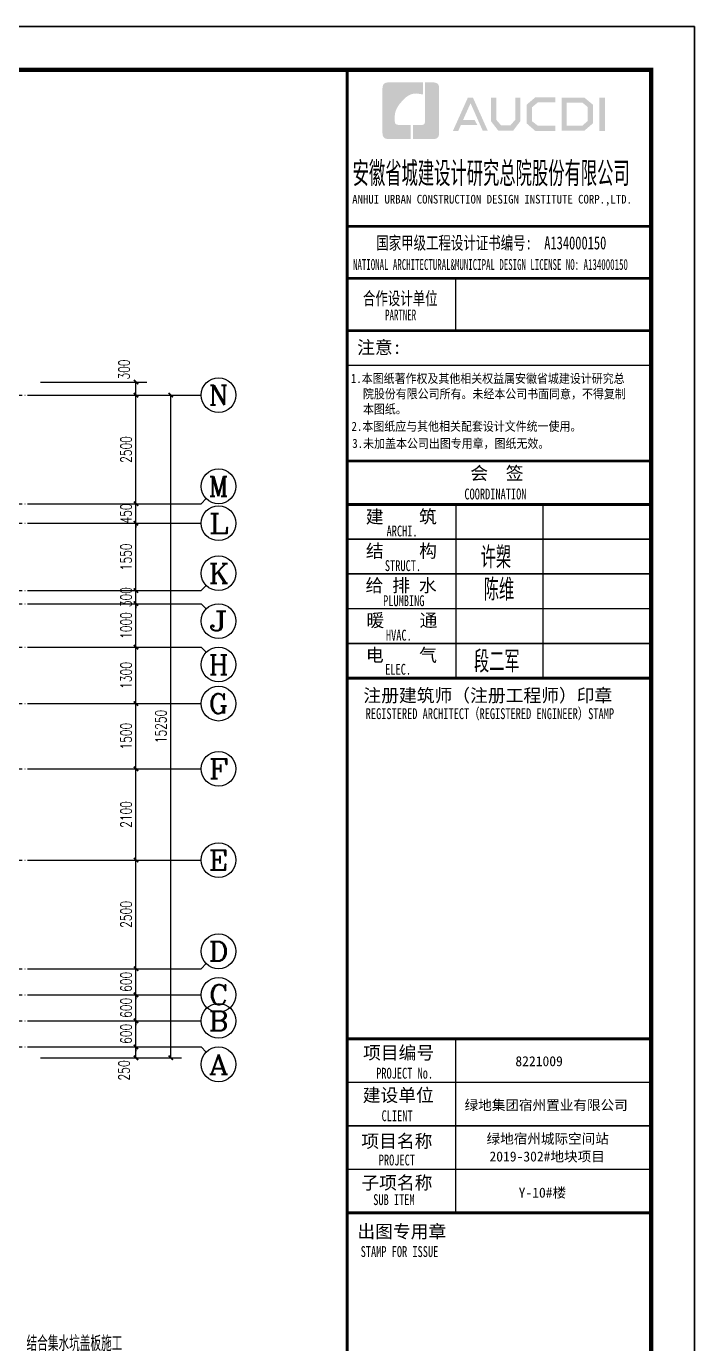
# Model space of a CAD drawing. Extents: x 393367 to 3005760, y 4998 to 826018.
# Drawn here: x 2259142 to 2274524, y 557049 to 587362 of the extents above; entities that cross this region are included whole.
import ezdxf
from ezdxf.enums import TextEntityAlignment as Align

# ---------------------------------------------------------------- set-up
doc = ezdxf.new("R2010")
doc.units = 0
doc.header["$LTSCALE"] = 1000
doc.linetypes.add('DOTE', pattern=[2.42, 2, -0.2, 0.02, -0.2])
doc.layers.get('0').update_dxf_attribs({"linetype": 'CONTINUOUS'})
doc.layers.get('Defpoints').update_dxf_attribs({"linetype": 'CONTINUOUS'})
for name, color, linetype in [('-TK', 7, 'CONTINUOUS'), ('AXIS', 3, 'CONTINUOUS'), ('AXIS_TEXT', 7, 'CONTINUOUS'), ('DOTE', 8, 'DOTE'), ('PUB_TEXT', 7, 'CONTINUOUS'), ('PUB_TITLE', 4, 'CONTINUOUS'), ('图框', 7, 'CONTINUOUS'), ('图签文字', 4, 'CONTINUOUS')]:
    doc.layers.add(name, color=color, linetype=linetype)
doc.layers.add('yichutu', color=7, linetype='CONTINUOUS', true_color=0xffffff, plot=False)
doc.layers.add('图签', color=147, linetype='CONTINUOUS', lineweight=18)
doc.styles.add('_TCH_AXIS', font='COMPLEX', dxfattribs={"bigfont": 'GBCBIG'})
doc.styles.add('_TCH_DIM_T3', font='SIMPLEX', dxfattribs={"width": 0.705882, "bigfont": 'GBCBIG'})
doc.styles.add('COMPLEX', font='COMPLEX')
doc.styles.add('HT', font='simhei.ttf')
doc.styles.add('TSSD_Rein', font='Tssdeng.shx', dxfattribs={"width": 0.7, "bigfont": 'hztxt.shx'})
doc.styles.add('宋体', font='', dxfattribs={"height": 50})
doc.styles.add('建筑图签-1', font='simhei.ttf', dxfattribs={"width": 0.7})
doc.styles.add('建筑图签-2', font='TXT.shx', dxfattribs={"width": 0.5, "bigfont": 'HZTXT.shx'})
doc.styles.get('宋体').set_extended_font_data('SimSun')
doc.dimstyles.new('_TCH_ARCH&&100', dxfattribs={"dimtxt": 255, "dimasz": 100, "dimexe": 250, "dimexo": 300, "dimgap": 100, "dimtad": 1, "dimdec": 0, "dimzin": 0, "dimdsep": 46, "dimtxsty": '_TCH_DIM_T3', "dimblk": 'ARCHTICK', "dimcen": 0.09, "dimclrt": 7, "dimazin": 2, "dimtfac": 1, "dimtdec": 0, "dimtix": 1, "dimtmove": 2, "dimatfit": 3, "dimldrblk": 'ARCHTICK', "dimfxl": 1, "dimtolj": 1, "dimtzin": 0, "dimarcsym": 0})

# ---------------------------------------------------------------- blocks, each defined once
blk = doc.blocks.new('院标1')
h = blk.add_hatch(color=150)
h.dxf.hatch_style = 1
h.set_gradient(color1=(33, 113, 253), color2=(33, 113, 253), tint=1, name='INVCURVED')
edge = h.paths.add_edge_path()
edge.add_spline(control_points=[(116373, 648379), (116379, 648379), (116382, 648379), (116391, 648379), (116391, 648379), (116391, 648379), (116616, 648379), (116616, 648379), (116616, 648379), (116616, 648379), (116616, 648054), (116616, 648054), (116616, 648054), (116616, 648054), (116108, 648054), (116108, 648054), (116108, 648054), (116028, 648054), (115963, 648111), (115963, 648199), (115963, 648199), (115963, 648199), (115963, 649215), (115963, 649215), (115963, 649215), (115963, 649295), (116018, 649360), (116108, 649360), (116108, 649360), (116108, 649360), (116897, 649360), (116897, 649360), (116897, 649360), (116897, 649360), (116897, 649080), (116897, 649080), (116897, 649080), (116897, 649080), (116566, 649140), (116356, 648859), (116356, 648859), (116245, 648719), (116240, 648545), (116247, 648466), (116247, 648466), (116254, 648386), (116247, 648466), (116247, 648466), (116247, 648466), (116247, 648466), (116258, 648374), (116373, 648379)], knot_values=[0, 0, 0, 0, 0.071429, 0.071429, 0.071429, 0.107143, 0.142857, 0.142857, 0.142857, 0.178571, 0.214286, 0.214286, 0.214286, 0.25, 0.285714, 0.285714, 0.285714, 0.321429, 0.357143, 0.357143, 0.357143, 0.392857, 0.428571, 0.428571, 0.428571, 0.464286, 0.5, 0.5, 0.5, 0.535714, 0.571429, 0.571429, 0.571429, 0.607143, 0.642857, 0.642857, 0.642857, 0.678571, 0.714286, 0.714286, 0.714286, 0.75, 0.785714, 0.785714, 0.785714, 0.821429, 0.857143, 0.857143, 0.857143, 0.928571, 1, 1, 1, 1], degree=3, periodic=0)
h = blk.add_hatch(color=150)
h.dxf.hatch_style = 1
h.set_gradient(color1=(33, 113, 253), color2=(33, 113, 253), tint=1, name='INVCURVED')
edge = h.paths.add_edge_path()
edge.add_spline(control_points=[(117268, 649215), (117268, 649215), (117268, 648199), (117268, 648199), (117268, 648199), (117268, 648114), (117212, 648054), (117123, 648054), (117123, 648054), (117123, 648054), (116663, 648054), (116663, 648054), (116663, 648054), (116663, 648054), (116663, 648379), (116663, 648379), (116663, 648379), (116663, 648379), (116865, 648379), (116865, 648379), (116865, 648379), (116907, 648379), (116941, 648413), (116941, 648455), (116941, 648455), (116941, 648455), (116941, 649360), (116941, 649360), (116941, 649360), (116941, 649360), (117123, 649360), (117123, 649360), (117123, 649360), (117204, 649360), (117268, 649306), (117268, 649215)], knot_values=[0, 0, 0, 0, 0.1, 0.1, 0.1, 0.15, 0.2, 0.2, 0.2, 0.25, 0.3, 0.3, 0.3, 0.35, 0.4, 0.4, 0.4, 0.45, 0.5, 0.5, 0.5, 0.55, 0.6, 0.6, 0.6, 0.65, 0.7, 0.7, 0.7, 0.75, 0.8, 0.8, 0.8, 0.9, 1, 1, 1, 1], degree=3, periodic=0)
blk = doc.blocks.new('A1')
at = {"layer": 'PUB_TITLE'}
h = blk.add_hatch(color=147, dxfattribs=at)
h.paths.add_polyline_path([(81908, 57758), (82034, 57758), (82034, 56988), (81908, 56988)])
h.paths.add_polyline_path([(81156, 57642), (81156, 57116), (81516, 57116), (81640, 57223), (81640, 57541), (81520, 57642)], flags=16)
h.paths.add_polyline_path([(81038, 57760), (81038, 56998), (81560, 56998), (81759, 57168), (81759, 57596), (81563, 57760)])
h.paths.add_polyline_path([(80895, 57764), (80895, 57648), (80488, 57648), (80355, 57537), (80355, 57218), (80488, 57115), (80897, 57115), (80897, 56993), (80433, 56993), (80231, 57168), (80231, 57596), (80429, 57764)])
h.paths.add_polyline_path([(79412, 57762), (79532, 57762), (79532, 57251), (79646, 57120), (79857, 57120), (79971, 57251), (79971, 57762), (80085, 57762), (80085, 57214), (79921, 56997), (79583, 56997), (79412, 57216)])
h.paths.add_polyline_path([(78880, 57760), (78997, 57760), (79339, 56996), (79223, 56996), (78942, 57630), (78767, 57242), (79038, 57242), (79099, 57127), (78718, 57127), (78659, 56994), (78536, 56994)])
blk.add_lwpolyline([(0, 59400), (0, 0), (84100, 0), (84100, 59400)], close=True)
at = {"const_width": 100}
blk.add_lwpolyline([(2500, 58400), (2500, 1000), (83100, 1000), (83100, 58400)], close=True, dxfattribs=at)
at = {"layer": '图框'}
for p, q in [((76100, 54800), (83100, 54800)), ((76100, 54800), (83100, 54800)), ((76100, 53600), (83100, 53600))]:
    blk.add_line(p, q, dxfattribs=at)
for points, const_width in [([(76100, 1000), (76100, 58400)], 70), ([(76100, 54800), (83100, 54800)], 60), ([(76100, 53600), (83100, 53600)], 60), ([(76100, 53600), (83100, 53600)], 60), ([(78600, 53600), (78600, 52400)], 35), ([(76100, 52400), (83100, 52400)], 60), ([(76100, 52400), (83100, 52400)], 60), ([(76100, 51599), (83100, 51599)], 35), ([(76108, 49400), (83108, 49400)], 60), ([(76108, 48400), (83108, 48400)], 70), ([(76108, 48400), (83108, 48400)], 70), ([(78608, 48400), (78608, 44400)], 35), ([(80608, 48400), (80608, 44400)], 35), ([(76108, 47600), (83108, 47600)], 35), ([(76108, 46800), (83108, 46800)], 35), ([(76108, 46000), (83108, 46000)], 35), ([(76108, 45200), (83108, 45200)], 35), ([(76108, 44400), (83108, 44400)], 70), ([(76100, 36100), (83100, 36100)], 70), ([(76100, 36100), (83100, 36100)], 70), ([(78600, 32100), (78600, 36100)], 35), ([(76100, 35100), (83100, 35100)], 35), ([(76100, 34100), (83100, 34100)], 35), ([(76100, 33100), (83100, 33100)], 35), ([(83100, 32100), (76100, 32100)], 70)]:
    blk.add_lwpolyline(points, dxfattribs=dict(at, const_width=const_width))
blk.add_blockref('院标1', (-39049, -591249))
at = {"layer": 'PUB_TITLE', "style": 'HT', "width": 0.88}
for s, p in [('1.本图纸著作权及其他相关权益属安徽省城建设计研究总', (76186, 51193)), ('院股份有限公司所有。未经本公司书面同意，不得复制', (76465, 50839)), ('本图纸。', (76465, 50489)), (' 2.本图纸应与其他相关配套设计文件统一使用。 ', (76075, 50092)), ('3.未加盖本公司出图专用章，图纸无效。', (76218, 49698))]:
    blk.add_text(s, height=210, dxfattribs=at).set_placement(p)
at = {"layer": '图签', "color": 2, "style": '宋体'}
for s, height, p in [('8221009', 229.3, (79974, 35472)), ('绿地集团宿州置业有限公司', 229.34, (78805, 34462)), ('绿地宿州城际空间站', 229.3, (79310, 33688)), ('2019-302#地块项目', 229.34, (79377, 33279)), ('Y-10#楼', 229.3, (80049, 32448))]:
    blk.add_text(s, height=height, dxfattribs=at).set_placement(p)
at = {"layer": '图签文字', "color": 7, "style": '建筑图签-1'}
for s, height, width, p in [('安徽省城建设计研究总院股份有限公司', 500, 0.55, (76228, 55777)), ('国家甲级工程设计证书编号:  A134000150', 300, 0.7, (76772, 54267)), ('合作设计单位', 300, 0.7, (76465, 52990))]:
    blk.add_text(s, height=height, dxfattribs=dict(at, width=width)).set_placement(p)
at = {"layer": '图签文字', "linetype": 'Continuous', "style": '建筑图签-1', "width": 0.91}
blk.add_text('ANHUI URBAN CONSTRUCTION DESIGN INSTITUTE CORP.,LTD.', height=200, dxfattribs=at).set_placement((76218, 55322))
at = {"layer": '图签文字', "style": '建筑图签-1'}
for s, width, p in [('NATIONAL ARCHITECTURAL&MUNICIPAL DESIGN LICENSE NO: A134000150', 0.6, (76237, 53795)), ('PARTNER', 0.6, (76975, 52634)), ('COORDINATION', 0.7, (78800, 48513)), ('ARCHI.', 0.7, (77009, 47662)), ('STRUCT.', 0.7, (76970, 46865)), ('PLUMBING', 0.7, (76929, 46058)), ('HVAC.', 0.7, (76994, 45265)), ('ELEC.', 0.7, (76978, 44480)), ('REGISTERED ARCHITECT（REGISTERED ENGINEER）STAMP', 0.7, (76529, 43459)), ('PROJECT No.', 0.7, (76770, 35185, -1799)), ('CLIENT', 0.7, (76894, 34206)), ('PROJECT', 0.7, (76829, 33187)), ('SUB ITEM', 0.7, (76702, 32276)), ('STAMP FOR ISSUE', 0.7, (76413, 31081))]:
    blk.add_text(s, height=250, dxfattribs=dict(at, width=width)).set_placement(p)
at = {"layer": '图签文字', "color": 7, "style": '建筑图签-1'}
for s, p in [('注意:', (76331, 51863)), ('会  签', (78935, 48968)), ('建    筑', (76530, 47967)), ('结    构', (76534, 47179)), ('给 排 水', (76525, 46385)), ('暖    通', (76543, 45582)), ('电    气', (76533, 44782)), ('注册建筑师（注册工程师）印章', (76475, 43854)), ('项目编号', (76468, 35632)), ('建设单位', (76460, 34655)), ('项目名称', (76427, 33597)), ('子项名称', (76427, 32640)), ('出图专用章', (76336, 31518))]:
    blk.add_text(s, height=300, dxfattribs=at).set_placement(p)
at = {"layer": '图签文字', "color": 1, "style": '建筑图签-2', "width": 0.7}
for s, p in [('许槊', (79175, 46928)), ('陈维', (79246, 46187)), ('段二军', (79021, 44532))]:
    blk.add_text(s, height=500, dxfattribs=at).set_placement(p)
blk = doc.blocks.new('_ArchTick')
at = {"color": 0, "linetype": 'ByBlock', "const_width": 0.4}
blk.add_lwpolyline([(-0.5, -0.5), (0.5, 0.5)], dxfattribs=at)
blk = doc.blocks.new('*D2773')
at = {"layer": 'AXIS', "color": 0, "lineweight": -2}
for p, q in [((2259465, 563877), (2261915, 563877)), ((2261665, 563627), (2261665, 563877)), ((2259465, 563627), (2261915, 563627))]:
    blk.add_line(p, q, dxfattribs=at)
at = {"layer": 'Defpoints', "color": 0}
for p in [(2259165, 563877), (2261665, 563877), (2259165, 563627)]:
    blk.add_point(p, dxfattribs=at)
at = {"layer": 'AXIS', "color": 0, "lineweight": -2, "xscale": 100, "yscale": 100, "zscale": 100}
for p, rotation in [((2261665, 563877), 90), ((2261665, 563627), 270)]:
    blk.add_blockref('_ArchTick', p, dxfattribs=dict(at, rotation=rotation))
at = {"layer": 'AXIS', "color": 7, "insert": (2261390, 563338), "char_height": 255, "attachment_point": 5, "rotation": 90, "style": '_TCH_DIM_T3'}
blk.add_mtext('\\A1;250', dxfattribs=at)
blk = doc.blocks.new('*D2774')
at = {"layer": 'AXIS', "color": 0, "lineweight": -2}
for p, q in [((2259465, 564477), (2261915, 564477)), ((2261665, 564477), (2261665, 564577)), ((2261665, 563877), (2261665, 564477)), ((2259465, 563877), (2261915, 563877)), ((2261665, 563877), (2261665, 563777))]:
    blk.add_line(p, q, dxfattribs=at)
at = {"layer": 'Defpoints', "color": 0}
for p in [(2259165, 564477), (2261665, 564477), (2259165, 563877)]:
    blk.add_point(p, dxfattribs=at)
at = {"layer": 'AXIS', "color": 0, "lineweight": -2, "xscale": 100, "yscale": 100, "zscale": 100}
for p, rotation in [((2261665, 564477), 270), ((2261665, 563877), 90)]:
    blk.add_blockref('_ArchTick', p, dxfattribs=dict(at, rotation=rotation))
at = {"layer": 'AXIS', "color": 7, "insert": (2261438, 564177), "char_height": 255, "attachment_point": 5, "rotation": 90, "style": '_TCH_DIM_T3'}
blk.add_mtext('\\A1;600', dxfattribs=at)
blk = doc.blocks.new('*D2775')
at = {"layer": 'AXIS', "color": 0, "lineweight": -2}
for p, q in [((2259465, 565077), (2261915, 565077)), ((2261665, 565077), (2261665, 565177)), ((2261665, 564477), (2261665, 565077)), ((2259465, 564477), (2261915, 564477)), ((2261665, 564477), (2261665, 564377))]:
    blk.add_line(p, q, dxfattribs=at)
at = {"layer": 'Defpoints', "color": 0}
for p in [(2259165, 565077), (2261665, 565077), (2259165, 564477)]:
    blk.add_point(p, dxfattribs=at)
at = {"layer": 'AXIS', "color": 0, "lineweight": -2, "xscale": 100, "yscale": 100, "zscale": 100}
for p, rotation in [((2261665, 565077), 270), ((2261665, 564477), 90)]:
    blk.add_blockref('_ArchTick', p, dxfattribs=dict(at, rotation=rotation))
at = {"layer": 'AXIS', "color": 7, "insert": (2261438, 564777), "char_height": 255, "attachment_point": 5, "rotation": 90, "style": '_TCH_DIM_T3'}
blk.add_mtext('\\A1;600', dxfattribs=at)
blk = doc.blocks.new('*D2776')
at = {"layer": 'AXIS', "color": 0, "lineweight": -2}
for p, q in [((2259465, 565677), (2261915, 565677)), ((2261665, 565677), (2261665, 565777)), ((2261665, 565077), (2261665, 565677)), ((2259465, 565077), (2261915, 565077)), ((2261665, 565077), (2261665, 564977))]:
    blk.add_line(p, q, dxfattribs=at)
at = {"layer": 'Defpoints', "color": 0}
for p in [(2259165, 565677), (2261665, 565677), (2259165, 565077)]:
    blk.add_point(p, dxfattribs=at)
at = {"layer": 'AXIS', "color": 0, "lineweight": -2, "xscale": 100, "yscale": 100, "zscale": 100}
for p, rotation in [((2261665, 565677), 270), ((2261665, 565077), 90)]:
    blk.add_blockref('_ArchTick', p, dxfattribs=dict(at, rotation=rotation))
at = {"layer": 'AXIS', "color": 7, "insert": (2261438, 565377), "char_height": 255, "attachment_point": 5, "rotation": 90, "style": '_TCH_DIM_T3'}
blk.add_mtext('\\A1;600', dxfattribs=at)
blk = doc.blocks.new('*D2777')
at = {"layer": 'AXIS', "color": 0, "lineweight": -2}
for p, q in [((2259465, 568177), (2261915, 568177)), ((2261665, 565677), (2261665, 568177)), ((2259465, 565677), (2261915, 565677))]:
    blk.add_line(p, q, dxfattribs=at)
at = {"layer": 'Defpoints', "color": 0}
for p in [(2259165, 568177), (2261665, 568177), (2259165, 565677)]:
    blk.add_point(p, dxfattribs=at)
at = {"layer": 'AXIS', "color": 0, "lineweight": -2, "xscale": 100, "yscale": 100, "zscale": 100}
for p, rotation in [((2261665, 568177), 90), ((2261665, 565677), 270)]:
    blk.add_blockref('_ArchTick', p, dxfattribs=dict(at, rotation=rotation))
at = {"layer": 'AXIS', "color": 7, "insert": (2261438, 566927), "char_height": 255, "attachment_point": 5, "rotation": 90, "style": '_TCH_DIM_T3'}
blk.add_mtext('\\A1;2500', dxfattribs=at)
blk = doc.blocks.new('*D2778')
at = {"layer": 'AXIS', "color": 0, "lineweight": -2}
for p, q in [((2259465, 570277), (2261915, 570277)), ((2261665, 568177), (2261665, 570277)), ((2259465, 568177), (2261915, 568177))]:
    blk.add_line(p, q, dxfattribs=at)
at = {"layer": 'Defpoints', "color": 0}
for p in [(2259165, 570277), (2261665, 570277), (2259165, 568177)]:
    blk.add_point(p, dxfattribs=at)
at = {"layer": 'AXIS', "color": 0, "lineweight": -2, "xscale": 100, "yscale": 100, "zscale": 100}
for p, rotation in [((2261665, 570277), 90), ((2261665, 568177), 270)]:
    blk.add_blockref('_ArchTick', p, dxfattribs=dict(at, rotation=rotation))
at = {"layer": 'AXIS', "color": 7, "insert": (2261438, 569227), "char_height": 255, "attachment_point": 5, "rotation": 90, "style": '_TCH_DIM_T3'}
blk.add_mtext('\\A1;2100', dxfattribs=at)
blk = doc.blocks.new('*D2779')
at = {"layer": 'AXIS', "color": 0, "lineweight": -2}
for p, q in [((2259465, 571777), (2261915, 571777)), ((2261665, 570277), (2261665, 571777)), ((2259465, 570277), (2261915, 570277))]:
    blk.add_line(p, q, dxfattribs=at)
at = {"layer": 'Defpoints', "color": 0}
for p in [(2259165, 571777), (2261665, 571777), (2259165, 570277)]:
    blk.add_point(p, dxfattribs=at)
at = {"layer": 'AXIS', "color": 0, "lineweight": -2, "xscale": 100, "yscale": 100, "zscale": 100}
for p, rotation in [((2261665, 571777), 90), ((2261665, 570277), 270)]:
    blk.add_blockref('_ArchTick', p, dxfattribs=dict(at, rotation=rotation))
at = {"layer": 'AXIS', "color": 7, "insert": (2261438, 571027), "char_height": 255, "attachment_point": 5, "rotation": 90, "style": '_TCH_DIM_T3'}
blk.add_mtext('\\A1;1500', dxfattribs=at)
blk = doc.blocks.new('*D2780')
at = {"layer": 'AXIS', "color": 0, "lineweight": -2}
for p, q in [((2259465, 573077), (2261915, 573077)), ((2261665, 571777), (2261665, 573077)), ((2259465, 571777), (2261915, 571777))]:
    blk.add_line(p, q, dxfattribs=at)
at = {"layer": 'Defpoints', "color": 0}
for p in [(2259165, 573077), (2261665, 573077), (2259165, 571777)]:
    blk.add_point(p, dxfattribs=at)
at = {"layer": 'AXIS', "color": 0, "lineweight": -2, "xscale": 100, "yscale": 100, "zscale": 100}
for p, rotation in [((2261665, 573077), 90), ((2261665, 571777), 270)]:
    blk.add_blockref('_ArchTick', p, dxfattribs=dict(at, rotation=rotation))
at = {"layer": 'AXIS', "color": 7, "insert": (2261438, 572427), "char_height": 255, "attachment_point": 5, "rotation": 90, "style": '_TCH_DIM_T3'}
blk.add_mtext('\\A1;1300', dxfattribs=at)
blk = doc.blocks.new('*D2781')
at = {"layer": 'AXIS', "color": 0, "lineweight": -2}
for p, q in [((2259465, 574077), (2261915, 574077)), ((2261665, 573077), (2261665, 574077)), ((2259465, 573077), (2261915, 573077))]:
    blk.add_line(p, q, dxfattribs=at)
at = {"layer": 'Defpoints', "color": 0}
for p in [(2259165, 574077), (2261665, 574077), (2259165, 573077)]:
    blk.add_point(p, dxfattribs=at)
at = {"layer": 'AXIS', "color": 0, "lineweight": -2, "xscale": 100, "yscale": 100, "zscale": 100}
for p, rotation in [((2261665, 574077), 90), ((2261665, 573077), 270)]:
    blk.add_blockref('_ArchTick', p, dxfattribs=dict(at, rotation=rotation))
at = {"layer": 'AXIS', "color": 7, "insert": (2261438, 573577), "char_height": 255, "attachment_point": 5, "rotation": 90, "style": '_TCH_DIM_T3'}
blk.add_mtext('\\A1;1000', dxfattribs=at)
blk = doc.blocks.new('*D2782')
at = {"layer": 'AXIS', "color": 0, "lineweight": -2}
for p, q in [((2261665, 574377), (2261665, 574477)), ((2259465, 574377), (2261915, 574377)), ((2261665, 574077), (2261665, 574377)), ((2259465, 574077), (2261915, 574077)), ((2261665, 574077), (2261665, 573977))]:
    blk.add_line(p, q, dxfattribs=at)
at = {"layer": 'Defpoints', "color": 0}
for p in [(2259165, 574377), (2261665, 574377), (2259165, 574077)]:
    blk.add_point(p, dxfattribs=at)
at = {"layer": 'AXIS', "color": 0, "lineweight": -2, "xscale": 100, "yscale": 100, "zscale": 100}
for p, rotation in [((2261665, 574377), 270), ((2261665, 574077), 90)]:
    blk.add_blockref('_ArchTick', p, dxfattribs=dict(at, rotation=rotation))
at = {"layer": 'AXIS', "color": 7, "insert": (2261438, 574227), "char_height": 255, "attachment_point": 5, "rotation": 90, "style": '_TCH_DIM_T3'}
blk.add_mtext('\\A1;300', dxfattribs=at)
blk = doc.blocks.new('*D2783')
at = {"layer": 'AXIS', "color": 0, "lineweight": -2}
for p, q in [((2259465, 575927), (2261915, 575927)), ((2261665, 574377), (2261665, 575927)), ((2259465, 574377), (2261915, 574377))]:
    blk.add_line(p, q, dxfattribs=at)
at = {"layer": 'Defpoints', "color": 0}
for p in [(2259165, 575927), (2261665, 575927), (2259165, 574377)]:
    blk.add_point(p, dxfattribs=at)
at = {"layer": 'AXIS', "color": 0, "lineweight": -2, "xscale": 100, "yscale": 100, "zscale": 100}
for p, rotation in [((2261665, 575927), 90), ((2261665, 574377), 270)]:
    blk.add_blockref('_ArchTick', p, dxfattribs=dict(at, rotation=rotation))
at = {"layer": 'AXIS', "color": 7, "insert": (2261438, 575152), "char_height": 255, "attachment_point": 5, "rotation": 90, "style": '_TCH_DIM_T3'}
blk.add_mtext('\\A1;1550', dxfattribs=at)
blk = doc.blocks.new('*D2784')
at = {"layer": 'AXIS', "color": 0, "lineweight": -2}
for p, q in [((2259465, 578877), (2262715, 578877)), ((2262465, 563627), (2262465, 578877)), ((2259465, 563627), (2262715, 563627))]:
    blk.add_line(p, q, dxfattribs=at)
at = {"layer": 'Defpoints', "color": 0}
for p in [(2259165, 578877), (2262465, 578877), (2259165, 563627)]:
    blk.add_point(p, dxfattribs=at)
at = {"layer": 'AXIS', "color": 0, "lineweight": -2, "xscale": 100, "yscale": 100, "zscale": 100}
for p, rotation in [((2262465, 578877), 90), ((2262465, 563627), 270)]:
    blk.add_blockref('_ArchTick', p, dxfattribs=dict(at, rotation=rotation))
at = {"layer": 'AXIS', "color": 7, "insert": (2262238, 571252), "char_height": 255, "attachment_point": 5, "rotation": 90, "style": '_TCH_DIM_T3'}
blk.add_mtext('\\A1;15250', dxfattribs=at)
blk = doc.blocks.new('_axiso')
blk.add_circle((0, 0), 0.5)
at = {"layer": 'AXIS_TEXT', "style": 'COMPLEX', "width": 1.041667}
blk.add_attdef('A', text='', height=0.56, dxfattribs=at).set_placement((-0.25, -0.28), (0.25, -0.28), align=Align.FIT)
blk = doc.blocks.new('*D2746')
at = {"layer": 'AXIS', "color": 0, "lineweight": -2}
for p, q in [((2259465, 578877), (2261915, 578877)), ((2261665, 576377), (2261665, 578877)), ((2259465, 576377), (2261915, 576377))]:
    blk.add_line(p, q, dxfattribs=at)
at = {"layer": 'Defpoints', "color": 0}
for p in [(2259165, 578877), (2261665, 578877), (2259165, 576377)]:
    blk.add_point(p, dxfattribs=at)
at = {"layer": 'AXIS', "color": 0, "lineweight": -2, "xscale": 100, "yscale": 100, "zscale": 100}
for p, rotation in [((2261665, 578877), 90), ((2261665, 576377), 270)]:
    blk.add_blockref('_ArchTick', p, dxfattribs=dict(at, rotation=rotation))
at = {"layer": 'AXIS', "color": 7, "insert": (2261438, 577627), "char_height": 255, "attachment_point": 5, "rotation": 90, "style": '_TCH_DIM_T3'}
blk.add_mtext('\\A1;2500', dxfattribs=at)
blk = doc.blocks.new('*D2747')
at = {"layer": 'AXIS', "color": 0, "lineweight": -2}
for p, q in [((2259465, 579177), (2261915, 579177)), ((2261665, 578877), (2261665, 579177)), ((2259465, 578877), (2261915, 578877))]:
    blk.add_line(p, q, dxfattribs=at)
at = {"layer": 'Defpoints', "color": 0}
for p in [(2259165, 579177), (2261665, 579177), (2259165, 578877)]:
    blk.add_point(p, dxfattribs=at)
at = {"layer": 'AXIS', "color": 0, "lineweight": -2, "xscale": 100, "yscale": 100, "zscale": 100}
for p, rotation in [((2261665, 579177), 90), ((2261665, 578877), 270)]:
    blk.add_blockref('_ArchTick', p, dxfattribs=dict(at, rotation=rotation))
at = {"layer": 'AXIS', "color": 7, "insert": (2261390, 579466), "char_height": 255, "attachment_point": 5, "rotation": 90, "style": '_TCH_DIM_T3'}
blk.add_mtext('\\A1;300', dxfattribs=at)
blk = doc.blocks.new('*D2751')
at = {"layer": 'AXIS', "color": 0, "lineweight": -2}
for p, q in [((2259465, 576377), (2261915, 576377)), ((2261665, 576377), (2261665, 576477)), ((2261665, 575927), (2261665, 576377)), ((2259465, 575927), (2261915, 575927)), ((2261665, 575927), (2261665, 575827))]:
    blk.add_line(p, q, dxfattribs=at)
at = {"layer": 'Defpoints', "color": 0}
for p in [(2259165, 576377), (2261665, 576377), (2259165, 575927)]:
    blk.add_point(p, dxfattribs=at)
at = {"layer": 'AXIS', "color": 0, "lineweight": -2, "xscale": 100, "yscale": 100, "zscale": 100}
for p, rotation in [((2261665, 576377), 270), ((2261665, 575927), 90)]:
    blk.add_blockref('_ArchTick', p, dxfattribs=dict(at, rotation=rotation))
at = {"layer": 'AXIS', "color": 7, "insert": (2261438, 576152), "char_height": 255, "attachment_point": 5, "rotation": 90, "style": '_TCH_DIM_T3'}
blk.add_mtext('\\A1;450', dxfattribs=at)
blk = doc.blocks.new('yct-841-594-84100-59400-100-1000')
at = {"layer": 'yichutu', "color": 7, "true_color": 0xffffff}
blk.add_lwpolyline([(0, 0), (0, 59400), (84100, 59400), (84100, 0)], close=True, dxfattribs=at)

msp = doc.modelspace()

# ---------------------------------------------------------------- linework, layer by layer
at = {"layer": 'AXIS'}
for p, q in [((2259165.2138, 578876.98994), (2263165.2138, 578876.98994)), ((2259165.2138, 576376.98994), (2263165.2138, 576376.98994)), ((2263282.37109, 576494.14723), (2263165.2138, 576376.98994)), ((2259165.2138, 575926.98994), (2263165.2138, 575926.98994)), ((2263282.37109, 574494.14723), (2263165.2138, 574376.98994)), ((2259165.2138, 574376.98994), (2263165.2138, 574376.98994)), ((2259165.2138, 574076.98994), (2263165.2138, 574076.98994)), ((2263282.37109, 573959.83266), (2263165.2138, 574076.98994)), ((2259165.2138, 573076.98994), (2263165.2138, 573076.98994)), ((2263282.37109, 572959.83265), (2263165.2138, 573076.98994)), ((2259165.2138, 571776.98994), (2263165.2138, 571776.98994)), ((2259165.2138, 570276.98994), (2263165.2138, 570276.98994)), ((2259165.2138, 568176.98994), (2263165.2138, 568176.98994)), ((2259165.2138, 565676.98994), (2263165.2138, 565676.98994)), ((2263282.37109, 565794.14722), (2263165.2138, 565676.98994)), ((2259165.2138, 565076.98994), (2263165.2138, 565076.98994)), ((2259165.2138, 564476.98994), (2263165.2138, 564476.98994)), ((2259165.2138, 563876.98994), (2263165.2138, 563876.98994)), ((2263282.37109, 563759.83265), (2263165.2138, 563876.98994))]:
    msp.add_line(p, q, dxfattribs=at)
at = {"layer": 'DOTE', "linetype": 'DOTE', "ltscale": 0.3}
for p, q in [((2200365.2138, 578876.98994), (2259165.2138, 578876.98994)), ((2200365.2138, 576376.98994), (2259165.2138, 576376.98994)), ((2200365.2138, 575926.98994), (2259165.2138, 575926.98994)), ((2200365.2138, 574376.98994), (2259165.2138, 574376.98994)), ((2200365.2138, 574076.98994), (2259165.2138, 574076.98994)), ((2200365.2138, 573076.98994), (2259165.2138, 573076.98994)), ((2200365.2138, 571776.98994), (2259165.2138, 571776.98994)), ((2200365.2138, 570276.98994), (2259165.2138, 570276.98994)), ((2200365.2138, 568176.98994), (2259165.2138, 568176.98994)), ((2200365.2138, 565676.98994), (2259165.2138, 565676.98994)), ((2200365.2138, 565076.98994), (2259165.2138, 565076.98994)), ((2200365.2138, 564476.98994), (2259165.2138, 564476.98994)), ((2200365.2138, 563876.98994), (2259165.2138, 563876.98994))]:
    msp.add_line(p, q, dxfattribs=at)

# ---------------------------------------------------------------- block references
at = {"layer": '-TK'}
msp.add_blockref('A1', (2190423.83801, 527962.12225), dxfattribs=at)
at = {"layer": 'AXIS'}
ref = msp.add_blockref('_axiso', (2263565.2138, 578876.98994), dxfattribs=dict(at, xscale=800, yscale=800, zscale=800))
ref.add_attrib('A', 'N', dxfattribs={"layer": 'AXIS_TEXT', "height": 452.54834, "style": '_TCH_AXIS', "width": 1.105263}).set_placement((2263338.93963, 578650.71577), (2263791.48797, 578650.71577), align=Align.FIT)
ref = msp.add_blockref('_axiso', (2263565.2138, 576776.98994), dxfattribs=dict(at, xscale=800, yscale=800, zscale=800))
ref.add_attrib('A', 'M', dxfattribs={"layer": 'AXIS_TEXT', "height": 452.54834, "style": '_TCH_AXIS'}).set_placement((2263338.93963, 576550.71577), (2263791.48797, 576550.71577), align=Align.FIT)
ref = msp.add_blockref('_axiso', (2263565.2138, 575926.98994), dxfattribs=dict(at, xscale=800, yscale=800, zscale=800))
ref.add_attrib('A', 'L', dxfattribs={"layer": 'AXIS_TEXT', "height": 452.54834, "style": '_TCH_AXIS', "width": 1.4}).set_placement((2263338.93963, 575700.71577), (2263791.48797, 575700.71577), align=Align.FIT)
ref = msp.add_blockref('_axiso', (2263565.2138, 574776.98994), dxfattribs=dict(at, xscale=800, yscale=800, zscale=800))
ref.add_attrib('A', 'K', dxfattribs={"layer": 'AXIS_TEXT', "height": 452.54834, "style": '_TCH_AXIS', "width": 1.105263}).set_placement((2263338.93963, 574550.71577), (2263791.48797, 574550.71577), align=Align.FIT)
ref = msp.add_blockref('_axiso', (2263565.2138, 573676.98994), dxfattribs=dict(at, xscale=800, yscale=800, zscale=800))
ref.add_attrib('A', 'J', dxfattribs={"layer": 'AXIS_TEXT', "height": 452.54834, "style": '_TCH_AXIS', "width": 1.909091}).set_placement((2263338.93963, 573450.71577), (2263791.48797, 573450.71577), align=Align.FIT)
ref = msp.add_blockref('_axiso', (2263565.2138, 572676.98994), dxfattribs=dict(at, xscale=800, yscale=800, zscale=800))
ref.add_attrib('A', 'H', dxfattribs={"layer": 'AXIS_TEXT', "height": 452.54834, "style": '_TCH_AXIS', "width": 1.05}).set_placement((2263338.93963, 572450.71577), (2263791.48797, 572450.71577), align=Align.FIT)
ref = msp.add_blockref('_axiso', (2263565.2138, 571776.98994), dxfattribs=dict(at, xscale=800, yscale=800, zscale=800))
ref.add_attrib('A', 'G', dxfattribs={"layer": 'AXIS_TEXT', "height": 452.54834, "style": '_TCH_AXIS', "width": 1.166667}).set_placement((2263338.93963, 571550.71577), (2263791.48797, 571550.71577), align=Align.FIT)
ref = msp.add_blockref('_axiso', (2263565.2138, 570276.98994), dxfattribs=dict(at, xscale=800, yscale=800, zscale=800))
ref.add_attrib('A', 'F', dxfattribs={"layer": 'AXIS_TEXT', "height": 452.54834, "style": '_TCH_AXIS', "width": 1.3125}).set_placement((2263338.93963, 570050.71577), (2263791.48797, 570050.71577), align=Align.FIT)
ref = msp.add_blockref('_axiso', (2263565.2138, 568176.98994), dxfattribs=dict(at, xscale=800, yscale=800, zscale=800))
ref.add_attrib('A', 'E', dxfattribs={"layer": 'AXIS_TEXT', "height": 452.54834, "style": '_TCH_AXIS', "width": 1.3125}).set_placement((2263338.93963, 567950.71577), (2263791.48797, 567950.71577), align=Align.FIT)
ref = msp.add_blockref('_axiso', (2263565.2138, 566076.98994), dxfattribs=dict(at, xscale=800, yscale=800, zscale=800))
ref.add_attrib('A', 'D', dxfattribs={"layer": 'AXIS_TEXT', "height": 452.54834, "style": '_TCH_AXIS', "width": 1.235294}).set_placement((2263338.93963, 565850.71577), (2263791.48797, 565850.71577), align=Align.FIT)
ref = msp.add_blockref('_axiso', (2263565.2138, 565076.98994), dxfattribs=dict(at, xscale=800, yscale=800, zscale=800))
ref.add_attrib('A', 'C', dxfattribs={"layer": 'AXIS_TEXT', "height": 452.54834, "style": '_TCH_AXIS', "width": 1.4}).set_placement((2263338.93963, 564850.71577), (2263791.48797, 564850.71577), align=Align.FIT)
ref = msp.add_blockref('_axiso', (2263565.2138, 564476.98994), dxfattribs=dict(at, xscale=800, yscale=800, zscale=800))
ref.add_attrib('A', 'B', dxfattribs={"layer": 'AXIS_TEXT', "height": 452.54834, "style": '_TCH_AXIS', "width": 1.235294}).set_placement((2263338.93963, 564250.71577), (2263791.48797, 564250.71577), align=Align.FIT)
ref = msp.add_blockref('_axiso', (2263565.2138, 563476.98994), dxfattribs=dict(at, xscale=800, yscale=800, zscale=800))
ref.add_attrib('A', 'A', dxfattribs={"layer": 'AXIS_TEXT', "height": 452.54834, "style": '_TCH_AXIS', "width": 1.166667}).set_placement((2263338.93963, 563250.71577), (2263791.48797, 563250.71577), align=Align.FIT)
at = {"layer": 'yichutu'}
msp.add_blockref('yct-841-594-84100-59400-100-1000', (2190423.83801, 527962.12225), dxfattribs=at)

# ---------------------------------------------------------------- texts
at = {"layer": 'PUB_TEXT', "color": 0, "style": 'TSSD_Rein', "width": 0.7}
msp.add_text('结合集水坑盖板施工', height=350, dxfattribs=at).set_placement((2259146.00192, 556878.60121))

# ---------------------------------------------------------------- dimensions: what is measured, and where the dimension line sits
at = {"layer": 'AXIS'}
for base, p1, p2, picture, middle in [((2261665.2138, 579177.09549), (2259165.2138, 578876.98994), (2259165.2138, 579177.09549), '*D2747', (2261390.2138, 579466.09549)), ((2261665.2138, 563876.98994), (2259165.2138, 563626.98994), (2259165.2138, 563876.98994), '*D2773', (2261390.2138, 563337.98994))]:
    dim = msp.add_linear_dim(base=base, p1=p1, p2=p2, angle=90, dimstyle='_TCH_ARCH&&100', dxfattribs=at)
    dim.commit()
    dim.dimension.update_dxf_attribs({"geometry": picture, "text_midpoint": middle, "dimtype": 161})
for p1, p2, distance, picture, middle in [((2259165.2138, 563626.98994), (2259165.2138, 578876.98994), -3300, '*D2784', (2262237.7138, 571251.98994)), ((2259165.2138, 576376.98994), (2259165.2138, 578876.98994), -2500, '*D2746', (2261437.7138, 577626.98994)), ((2259165.2138, 575926.98994), (2259165.2138, 576376.98994), -2500, '*D2751', (2261437.7138, 576151.98994)), ((2259165.2138, 574376.98994), (2259165.2138, 575926.98994), -2500, '*D2783', (2261437.7138, 575151.98994)), ((2259165.2138, 574076.98994), (2259165.2138, 574376.98994), -2500, '*D2782', (2261437.7138, 574226.98994)), ((2259165.2138, 573076.98994), (2259165.2138, 574076.98994), -2500, '*D2781', (2261437.7138, 573576.98994)), ((2259165.2138, 571776.98994), (2259165.2138, 573076.98994), -2500, '*D2780', (2261437.7138, 572426.98994)), ((2259165.2138, 570276.98994), (2259165.2138, 571776.98994), -2500, '*D2779', (2261437.7138, 571026.98994)), ((2259165.2138, 568176.98994), (2259165.2138, 570276.98994), -2500, '*D2778', (2261437.7138, 569226.98994)), ((2259165.2138, 565676.98994), (2259165.2138, 568176.98994), -2500, '*D2777', (2261437.7138, 566926.98994)), ((2259165.2138, 565076.98994), (2259165.2138, 565676.98994), -2500, '*D2776', (2261437.7138, 565376.98994)), ((2259165.2138, 564476.98994), (2259165.2138, 565076.98994), -2500, '*D2775', (2261437.7138, 564776.98994)), ((2259165.2138, 563876.98994), (2259165.2138, 564476.98994), -2500, '*D2774', (2261437.7138, 564176.98994))]:
    dim = msp.add_aligned_dim(p1=p1, p2=p2, distance=distance, dimstyle='_TCH_ARCH&&100', dxfattribs=at)
    dim.commit()
    dim.dimension.update_dxf_attribs({"geometry": picture, "text_midpoint": middle})

doc.saveas('drawing.dxf')
